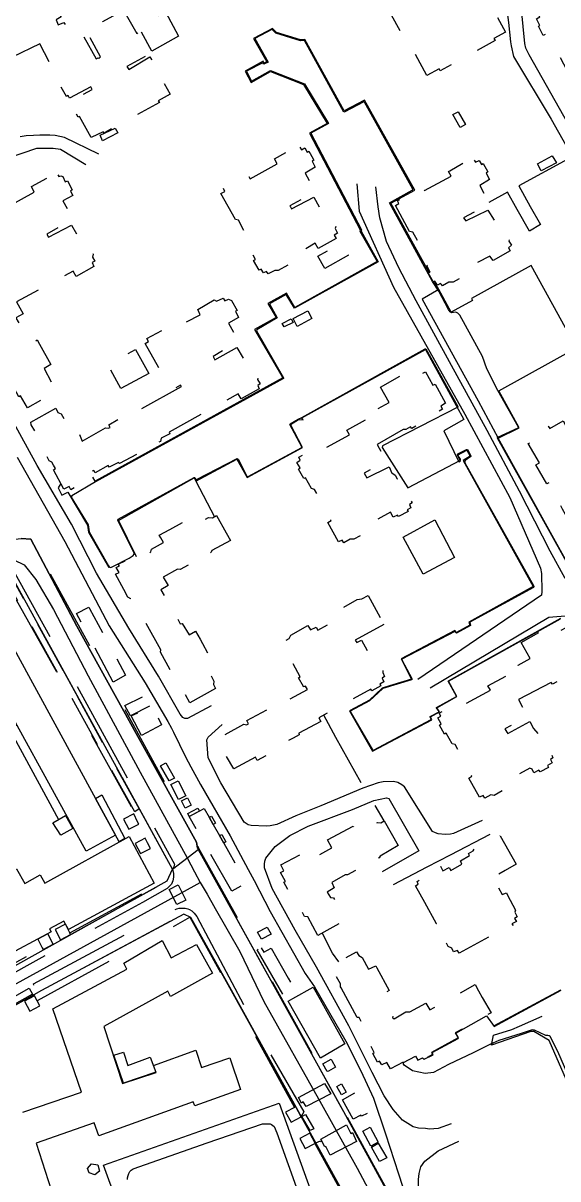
# Model space of a CAD drawing. Header units: millimetres. Extents: x 198785 to 203305, y 542885 to 545889.
# Drawn here: x 199685 to 199872.5, y 545003.5 to 545408.8 of the extents above; entities that cross this region are included whole.
import ezdxf

# ---------------------------------------------------------------- set-up
doc = ezdxf.new("R2010")
doc.units = ezdxf.units.MM
for name, pattern in [('FENCE_25K', [54.3, 28.7, -9.2, -16.4]), ('HIDDEN_BULD_25K', [28.8, 18.4, -10.4]), ('HIDDEN_EMBANKMENT_25K', [28.8, 18.4, -10.4]), ('HIDDEN_IN_25K', [56.5, 36.5, -20])]:
    doc.linetypes.add(name, pattern=pattern)
for name, color, linetype in [('A0013114', 253, 'Continuous'), ('A0013118', 253, 'Continuous'), ('A0023214', 253, 'Continuous'), ('A0033324', 253, 'Continuous'), ('A0043325', 253, 'Continuous'), ('A0053326', 253, 'Continuous'), ('B0014111', 253, 'Continuous'), ('B0014114', 253, 'Continuous'), ('B0014116', 253, 'Continuous'), ('B0014118', 253, 'Continuous'), ('B0024120', 253, 'Continuous'), ('B0024127', 253, 'Continuous'), ('F0017111', 253, 'Continuous'), ('F0037221', 253, 'Continuous'), ('F0037223', 253, 'Continuous'), ('F0047224', 253, 'Continuous')]:
    doc.layers.add(name, color=color, linetype=linetype)

msp = doc.modelspace()

# ---------------------------------------------------------------- linework, layer by layer
at = {"layer": 'A0013114'}
for points in [[(199455.93, 545110.73), (199479.43, 545123.67), (199485.72, 545127.04), (199496.02, 545133.01), (199497.87, 545133.83), (199516.53, 545144.28), (199543.58, 545159.26), (199569.72, 545173.43), (199589.43, 545184.51), (199592.6, 545186.06), (199600.18, 545190.1), (199603.93, 545192.43), (199624.76, 545203.83), (199656.86, 545221.49), (199667.76, 545226.14), (199684.34, 545228.07), (199687.67, 545227.82), (199703.89, 545197.32), (199725.27, 545158.6), (199745.76, 545121.58), (199746.11, 545119.54), (199762.44, 545090.13), (199797.32, 545027.13), (199826.7, 544973.41)], [(199464.66, 545102.61), (199461.06, 545100.76), (199458.92, 545099.69), (199474.73, 545065.03), (199476.54, 545063.83), (199477.56, 545063.12), (199479.22, 545062.08), (199480.71, 545060.96), (199482.19, 545060.69), (199480.46, 545051.24), (199504.57, 545006.4), (199515.55, 544989.64), (199575.89, 545020.04), (199609.31, 545039.66), (199614.51, 545042.46), (199637.97, 545055.21), (199678.07, 545076.03), (199735.51, 545108.01), (199737.36, 545112.09), (199680.34, 545216.02), (199677.94, 545216.98), (199569.35, 545157.79)], [(199741.32, 545096.37), (199691.44, 545069.63), (199676.02, 545060.98), (199665.29, 545055.63), (199665.34, 545054.11), (199649.24, 545046.3), (199642.25, 545043.61), (199631.46, 545037.97), (199615.64, 545027.95), (199601.67, 545017.37), (199525.96, 544974.81), (199560.33, 544905.84), (199795.74, 544988.1), (199803.5, 544987.03), (199796.86, 544999.51), (199758.04, 545069.65), (199743.77, 545095.18), (199741.32, 545096.37)]]:
    msp.add_lwpolyline(points, dxfattribs=at)
at = {"layer": 'A0013118'}
for points in [[(199876.14, 545373.41), (199862.43, 545397.65), (199861.32, 545399.94), (199860.96, 545401.57), (199859.74, 545413.49), (199843.49, 545445.37), (199834.74, 545458.16), (199832.5, 545459.59), (199831.08, 545460.24), (199823.05, 545461.3), (199812.51, 545462.91), (199808.42, 545464.18), (199804.61, 545466.97), (199797.51, 545473.38), (199793.68, 545476.09), (199789.48, 545477.65), (199786.48, 545477.54), (199783.83, 545477.34), (199774.42, 545473.53), (199773.67, 545473.58)], [(199746.6, 545458.52), (199753.07, 545461.21), (199771.64, 545468.02), (199782.61, 545473.22), (199784.9, 545473.66), (199785.79, 545473.75), (199787.21, 545473.45), (199795.54, 545468.74), (199800.52, 545464.08), (199805.73, 545459.31), (199811.57, 545456.62), (199825.32, 545454.67), (199828.81, 545454.05), (199830.8, 545453.26), (199832.53, 545451.9), (199837.66, 545445.33), (199854.34, 545415.18), (199854.65, 545413.35), (199855.23, 545409.01), (199855.87, 545402.19), (199856.15, 545400.83), (199857.01, 545397.09), (199870.12, 545375.1), (199876.82, 545363.24)], [(199711.55, 545362.81), (199699.57, 545368.63), (199696.27, 545369.33), (199694.4, 545369.47), (199690.81, 545369.44), (199688.7, 545369.41), (199686.09, 545369.27), (199684.02, 545368.94)], [(199679.17, 545361.29), (199689.87, 545364.88), (199695.5, 545364.92), (199698.06, 545364.53), (199706.94, 545359.19)], [(199802.07, 545352.37), (199802.89, 545342.88), (199814.87, 545316.24), (199839.89, 545271.66), (199855.71, 545242.41), (199866.45, 545217.63), (199866.78, 545215.73), (199866.86, 545209.49), (199866.73, 545208.16), (199823.43, 545178.6)], [(199875.07, 545214.08), (199869.83, 545223.67), (199859.05, 545244.71), (199847.68, 545265.96), (199835.25, 545288.66), (199822.8, 545311.44), (199816.74, 545322.93), (199812.47, 545332.22), (199810.12, 545340.5), (199809.5, 545344.4), (199808.71, 545351.41)], [(199750.93, 545169.38), (199742.61, 545164.95), (199741.72, 545164.97), (199741, 545165.25), (199740.09, 545166.42), (199732.51, 545179.81), (199722.06, 545196.66), (199710.68, 545215.94), (199701.95, 545233.13), (199689.94, 545253.67), (199681.21, 545269.69)], [(199682.87, 545256.55), (199699.67, 545226.96), (199715.17, 545197.45), (199727.8, 545177.45), (199735.76, 545163.95), (199737.01, 545161.61), (199737.76, 545160.2), (199741.93, 545151.52), (199743.87, 545148.01), (199747.26, 545141.86), (199757.6, 545123.85), (199763.89, 545112.03), (199765.97, 545108.14), (199771.67, 545097.33), (199783.95, 545075.58), (199787.15, 545070.85), (199798.15, 545051.8), (199803.42, 545041.39), (199807.93, 545031.82), (199812.03, 545019.31), (199816.63, 545005.28), (199819.35, 544996.98)], [(199746.11, 545119.54), (199745.76, 545121.58), (199725.27, 545158.6), (199703.89, 545197.32), (199687.67, 545227.82), (199684.34, 545228.07)], [(199827.7, 545175.67), (199869.35, 545200.53), (199876.44, 545201.08)], [(199682.82, 545162.61), (199680.24, 545161.21), (199697.44, 545129.54)], [(199845.98, 545129.15), (199835.95, 545124.64), (199834.88, 545124.39), (199833.03, 545124.3), (199830.55, 545124.52), (199829.56, 545124.82), (199828.6, 545125.31), (199818.74, 545140.97), (199817.84, 545141.65), (199816.35, 545142.48), (199814.92, 545142.83), (199811.21, 545142.78), (199809.55, 545142.4), (199804.11, 545140.49), (199789.4, 545134.28), (199780.66, 545130.86), (199773.99, 545127.81), (199771.66, 545127.36), (199770.2, 545127.25), (199764.96, 545127.46), (199763.97, 545127.69), (199763.21, 545128.12), (199762.54, 545128.6), (199754.28, 545142.34), (199749.86, 545151.16), (199749.39, 545157.42), (199749.94, 545158.41), (199754.79, 545162.82)], [(199835.14, 545022.8), (199830.56, 545021.18), (199827.5, 545020.98), (199826.08, 545021.18), (199823.71, 545021.3), (199821.79, 545021.8), (199818.04, 545024.08), (199814.73, 545027.81), (199811.63, 545032.66), (199807.36, 545040.77), (199799.22, 545057.2), (199787.86, 545077.78), (199780.45, 545090.76), (199772.33, 545105.3), (199769.69, 545112.56), (199769.67, 545113.85), (199769.78, 545114.96), (199770.13, 545116), (199773.41, 545120.1), (199778.56, 545123.97), (199784.99, 545127.23), (199800.51, 545132.99), (199808.03, 545136.19), (199812.46, 545137.16), (199813.3, 545136.94), (199823.76, 545118.55), (199810.94, 545111.17)], [(199814.87, 545106.74), (199826.7, 545112.88), (199834.87, 545117.11), (199848.83, 545124.35)], [(199787.22, 544995.66), (199793.27, 544997.85), (199794.84, 544993.46), (199695.92, 544957.69), (199694.65, 544961.56), (199725.96, 544973.44), (199713.19, 545008.28), (199774.76, 545030.03), (199787.22, 544995.66)], [(199721.57, 545003.29), (199721.62, 545003.91), (199721.83, 545004.74), (199722.05, 545005.46), (199722.46, 545006.12), (199722.93, 545006.59), (199723.55, 545007.05), (199749.58, 545016.22), (199768.95, 545022.79), (199769.98, 545022.88), (199770.96, 545022.88), (199771.58, 545022.78), (199772.15, 545022.57), (199773.02, 545021.84), (199773.94, 545019.62), (199781.92, 544997.43)], [(199844.3, 544978.06), (199843.8, 544979.33), (199841.3, 544982.22), (199836.8, 544981.35), (199835.45, 544981.6), (199834.28, 544982.07), (199833.44, 544982.44), (199829.55, 544985.39), (199828.91, 544986.14), (199828.23, 544987.38), (199825.32, 544994.3), (199823.71, 545000.86), (199823.67, 545003.27), (199823.83, 545005.4), (199824.44, 545007.77), (199825.82, 545009.76), (199830.5, 545013.4), (199837.74, 545016.74)]]:
    msp.add_lwpolyline(points, dxfattribs=at)
at = {"layer": 'A0023214'}
for points in [[(199678.14, 545222.38), (199685.37, 545218.77), (199689.44, 545213.64), (199695.64, 545203.19), (199707.8, 545179.96), (199726.1, 545146.16), (199742.58, 545116.05), (199745.13, 545111.21), (199747.14, 545107.47)], [(199514.08, 544980.5), (199519.89, 544983.46), (199597.63, 545025.31), (199605.79, 545029.85), (199740.49, 545103.82), (199747.14, 545107.47)], [(199747.14, 545107.47), (199749.52, 545103.41), (199752.39, 545098.35), (199760.97, 545083.23), (199769.39, 545065.69), (199789.62, 545029.76), (199802.16, 545007.32), (199810.8, 544991.02), (199812.88, 544986.77), (199813.7, 544985.08), (199816.55, 544980.2), (199822.05, 544970.28), (199825.5, 544964.08), (199829.48, 544955.53)]]:
    msp.add_lwpolyline(points, dxfattribs=at)
at = {"layer": 'A0033324', "linetype": 'HIDDEN_IN_25K', "flags": 128}
for points in [[(199737.36, 545112.09), (199680.34, 545216.02), (199679.26, 545217.58), (199680.24, 545217.54), (199681.4, 545217.21), (199738.1, 545113.86), (199737.83, 545112.92), (199737.36, 545112.09)], [(199737.36, 545112.09), (199737.71, 545110.58), (199737.74, 545109.26), (199737.55, 545108.06), (199737.29, 545107.4), (199737, 545106.89), (199736.38, 545106.12), (199735.52, 545105.36), (199726.91, 545100.49), (199705.55, 545088.88), (199641.23, 545053.28), (199616.18, 545040.37), (199577.02, 545018.87), (199552.63, 545006.4), (199525.15, 544991.71), (199523.48, 544991.09), (199522.37, 544993.07), (199575.89, 545020.04), (199609.31, 545039.66), (199614.51, 545042.46), (199637.97, 545055.21), (199678.07, 545076.03), (199735.51, 545108.01), (199737.36, 545112.09)], [(199745.04, 545096.75), (199745.87, 545095.57), (199770.3, 545049.65), (199783.47, 545027), (199782.51, 545025.44), (199758.04, 545069.65), (199743.77, 545095.18), (199741.32, 545096.37), (199691.44, 545069.63), (199689.38, 545068.47), (199689.01, 545069.78), (199688.95, 545070.29), (199688.84, 545071.04), (199688.69, 545071.87), (199734.53, 545096.54), (199738.94, 545098.23), (199739.76, 545098.42), (199740.77, 545098.49), (199741.88, 545098.41), (199742.81, 545098.23), (199743.36, 545098.01), (199744.18, 545097.55), (199745.04, 545096.75)], [(199804.87, 544988.51), (199803.17, 544987.64), (199796.86, 544999.51), (199787.63, 545016.19), (199789.25, 545016.86), (199804.87, 544988.51)]]:
    msp.add_lwpolyline(points, dxfattribs=at)
at = {"layer": 'A0043325'}
for points in [[(199742.05, 545101.24), (199738.96, 545099.68), (199736.27, 545105.01), (199739.36, 545106.57), (199742.05, 545101.24)], [(199688.33, 545068.24), (199676.41, 545061.64), (199675.04, 545063.65), (199687.08, 545070.39), (199688.33, 545068.24)], [(199792.86, 545033.36), (199784.25, 545028.94), (199783.25, 545030.56), (199782.66, 545030.11), (199781.52, 545032.06), (199790.72, 545037.02), (199792.86, 545033.36)], [(199786.9, 545021.06), (199785.65, 545020.51), (199782.8, 545025.44), (199784.02, 545026.14), (199786.9, 545021.06)], [(199798.46, 545022.53), (199799.95, 545019.46), (199800.47, 545019.76), (199801.89, 545016.65), (199792.68, 545011.89), (199791.12, 545014.85), (199790.85, 545014.71), (199789.37, 545017.48), (199798.46, 545022.53)]]:
    msp.add_lwpolyline(points, dxfattribs=at)
at = {"layer": 'A0053326'}
for points in [[(199494.47, 544999.22), (199484.1, 545023.38), (199474.57, 545042.37), (199465.66, 545037.62), (199480.46, 545051.24), (199504.57, 545006.4), (199515.55, 544989.64), (199575.89, 545020.04), (199609.31, 545039.66), (199614.51, 545042.46), (199637.97, 545055.21), (199678.07, 545076.03), (199735.51, 545108.01), (199737.36, 545112.09), (199746.43, 545118.96), (199756.95, 545100.03)], [(199756.95, 545100.03), (199781.19, 545056.29), (199796.43, 545028.74), (199797.32, 545027.13), (199798.82, 545024.4), (199826.7, 544973.41)], [(199803.5, 544987.03), (199787.63, 545016.19), (199782.51, 545025.44), (199743.77, 545095.18), (199741.32, 545096.37), (199691.44, 545069.63), (199676.02, 545060.98), (199665.29, 545055.63), (199665.34, 545054.11), (199649.34, 545046.35), (199649.24, 545046.3), (199642.67, 545043.77), (199642.38, 545043.66), (199642.25, 545043.61), (199642.15, 545043.56), (199631.46, 545037.97), (199615.64, 545027.95), (199611.82, 545025.06), (199606.34, 545020.91), (199601.67, 545017.37), (199525.96, 544974.81)]]:
    msp.add_lwpolyline(points, dxfattribs=at)
at = {"layer": 'B0014111'}
for points in [[(199675.33, 545201.05), (199710.37, 545136.85), (199717.35, 545124.06), (199707.11, 545118.44), (199670.46, 545185.08), (199596.19, 545144.23), (199590.76, 545154.39), (199621.56, 545170.89), (199618.83, 545175.99), (199632.01, 545183.29), (199634.66, 545178.48), (199675.33, 545201.05)], [(199720.73, 545122.83), (199718.71, 545121.7), (199710.38, 545136.86), (199712.58, 545138.15), (199720.73, 545122.83)], [(199702.45, 545126.43), (199698.2, 545124.08), (199695.45, 545128.35), (199699.86, 545130.97), (199702.45, 545126.43)], [(199722.17, 545123.55), (199731.01, 545107.23), (199700.88, 545090.96), (199699.29, 545093.92), (199694.22, 545091.2), (199694.8, 545090.13), (199659.85, 545071.43), (199648.11, 545093.36), (199682.72, 545112.24), (199685.57, 545107.07), (199691.04, 545110.08), (199692.59, 545107.26), (199722.17, 545123.55)], [(199684.86, 545026.96), (199705.48, 545033.96), (199695.4, 545063.12), (199721.35, 545077.1), (199720.38, 545079.15), (199733.72, 545087.13)], [(199733.72, 545087.13), (199736.94, 545081.04), (199745.8, 545085.74), (199751.39, 545075.61), (199736.73, 545067.52), (199735.73, 545069.34), (199713.35, 545056.99), (199719.86, 545036.97), (199731.69, 545040.81), (199730.77, 545043.29), (199745.58, 545048.69), (199747.61, 545042.63), (199757.51, 545045.98), (199761.2, 545034.89), (199745.18, 545029.11), (199744.66, 545030.56), (199711.51, 545018.59), (199709.92, 545023.15), (199689.59, 545016.07), (199694.83, 544999.71)], [(199797.85, 545050.85), (199789.23, 545045.81), (199777.9, 545065.87), (199779.6, 545066.8), (199786.75, 545070.7), (199789.13, 545066.44), (199797.85, 545050.85)], [(199720.2, 545047.99), (199721.78, 545043.28), (199729.56, 545046.26), (199731.54, 545040.99), (199720.18, 545037.08), (199716.81, 545046.91), (199720.2, 545047.99)]]:
    msp.add_lwpolyline(points, dxfattribs=at)
at = {"layer": 'B0014114', "linetype": 'HIDDEN_BULD_25K', "flags": 128}
for points in [[(199909.35, 545438.98), (199915.35, 545428.55), (199893.37, 545416.34), (199896.52, 545410.48), (199888.8, 545406.22), (199889.78, 545404.37), (199897.36, 545408.53), (199900.3, 545403.69), (199901.65, 545404.48), (199903.7, 545400.87), (199905.06, 545398.47), (199904.82, 545397.66), (199905.55, 545396.12), (199904.72, 545395.61), (199905.3, 545394.24), (199903.74, 545393.36), (199904.18, 545392.61), (199901.11, 545391.13), (199900.59, 545392.04), (199898.83, 545391.18), (199898.05, 545392.51), (199890.3, 545388.12), (199891.12, 545386.44), (199884.96, 545383.1), (199883.8, 545383.19), (199881.64, 545382.09), (199880.97, 545382.87), (199879.76, 545382.26), (199877.49, 545386.3), (199876.05, 545388.87), (199877.13, 545389.73), (199871.24, 545400.7), (199870.18, 545400.82), (199868.14, 545404.85), (199867.42, 545404.44), (199865.72, 545407.69), (199866.17, 545407.94), (199865.01, 545410.32), (199866.21, 545410.91), (199865.73, 545411.78), (199870.96, 545414.72), (199874.38, 545416.65), (199875.21, 545415.21), (199878.16, 545416.79), (199883.55, 545419.67), (199882.66, 545421.4), (199889.37, 545425.05), (199890.26, 545423.49), (199892.04, 545424.37), (199889.85, 545428.38), (199894.57, 545430.96), (199893.91, 545432.22), (199900.87, 545436.02), (199901.32, 545435.36), (199904.61, 545437.33), (199905.06, 545436.59), (199909.35, 545438.98)], [(199837.98, 545435.06), (199840.39, 545430.61), (199842.33, 545427.03), (199843.29, 545426.85), (199846.62, 545420.76), (199850.55, 545413.59), (199849.97, 545413.21), (199854.12, 545405.6), (199850.11, 545403.38), (199850.52, 545402.67), (199831.29, 545392.03), (199830.86, 545392.77), (199826.61, 545390.42), (199822.5, 545397.87), (199821.85, 545397.72), (199817.91, 545404.77), (199814.13, 545411.53), (199814.69, 545411.83), (199812.83, 545415.27), (199810.36, 545419.85), (199827.45, 545429.14), (199827.23, 545429.91), (199830.31, 545431.62), (199830.76, 545431.01), (199837.98, 545435.06)], [(199692.13, 545419.71), (199694.65, 545415.6), (199695.48, 545416.01), (199697.57, 545412.38), (199698.35, 545411.02), (199696.61, 545409.96), (199697.34, 545408.16), (199699.32, 545408.98), (199702.58, 545403.68), (199705.61, 545405.28), (199710.64, 545396.26), (199711.27, 545396.63), (199711.54, 545396.33), (199712.15, 545396.98), (199707.29, 545405.99), (199709.75, 545407.35), (199709.34, 545408.04), (199712.58, 545409.89), (199713.01, 545409.34), (199720.23, 545413.27), (199724.88, 545405.12), (199725.42, 545405.47), (199728.89, 545399), (199728.28, 545398.61), (199728.74, 545397.66), (199721.42, 545393.55), (199722.04, 545392.54), (199729.48, 545396.9), (199730.02, 545395.99), (199730.42, 545396.23), (199732.91, 545391.75), (199732.35, 545391.42), (199733.52, 545389.31), (199736.52, 545383.91), (199732.41, 545381.53), (199732.8, 545380.91), (199723.46, 545375.76), (199713.38, 545370.2), (199713.05, 545370.66), (199708.89, 545368.69), (199704.72, 545376.03), (199704.31, 545375.75), (199701.71, 545380.26), (199702.19, 545380.63), (199701.82, 545381.41), (199709.24, 545385.48), (199708.74, 545386.45), (199701.23, 545382.47), (199700.75, 545383.34), (199700.22, 545383.02), (199696.42, 545389.8), (199696.87, 545390.02), (199690.85, 545401.47), (199681.15, 545396.81), (199679.34, 545399.78), (199672.18, 545395.77), (199671.82, 545396.44), (199671.29, 545396.12), (199670.33, 545397.83), (199666.58, 545404.5), (199667.08, 545404.85), (199666.65, 545405.52), (199682.68, 545414.36), (199685.85, 545416.1), (199685.49, 545416.77), (199688.63, 545418.49), (199688.76, 545418.57), (199689.16, 545417.96), (199692.13, 545419.71)], [(199782.04, 545365.31), (199782.6, 545364.33), (199783.83, 545365.01), (199784.67, 545363.57), (199785.2, 545363.85), (199786.67, 545361.13), (199786.9, 545360.7), (199786.32, 545360.35), (199787.38, 545358.23), (199783.89, 545356.2), (199787.52, 545349.7), (199778.56, 545344.7), (199778.61, 545344.6), (199779.11, 545343.6), (199786.91, 545347.79), (199789.62, 545342.75), (199791.07, 545343.5), (199794.64, 545337.42), (199794.38, 545336.76), (199795.2, 545335.09), (199794.05, 545334.38), (199794.78, 545333.21), (199788.49, 545329.79), (199787.45, 545331.58), (199779.72, 545327.04), (199780.74, 545325.42), (199774.43, 545322.07), (199773.26, 545322.07), (199770.94, 545320.89), (199770.39, 545321.71), (199769.33, 545321.17), (199768.45, 545322.48), (199767.81, 545322.12), (199765.82, 545325.52), (199766.48, 545325.93), (199765.34, 545328.06), (199766.39, 545328.69), (199760.52, 545339.63), (199759.44, 545339.89), (199754.35, 545349.06), (199755.77, 545349.77), (199755.24, 545350.87), (199763.83, 545355.53), (199764.63, 545354.17), (199774.12, 545359.45), (199773.17, 545361.22), (199779.01, 545364.41), (199779.89, 545364.18), (199782.04, 545365.31)], [(199843.14, 545360.76), (199843.68, 545360), (199844.93, 545360.63), (199845.69, 545359.23), (199846.3, 545359.6), (199847.92, 545356.61), (199847.36, 545356.18), (199847.39, 545356.14), (199848.58, 545353.91), (199845.11, 545351.83), (199848.57, 545345.48), (199839.43, 545340.49), (199840.26, 545339.4), (199848, 545343.23), (199850.83, 545338.55), (199852.27, 545339.32), (199855.6, 545333.3), (199855.32, 545332.36), (199856.24, 545330.89), (199855.22, 545330.01), (199855.82, 545328.97), (199849.8, 545325.52), (199848.68, 545327.11), (199840.6, 545322.87), (199841.57, 545321.14), (199835.79, 545317.9), (199834.31, 545317.92), (199832.09, 545316.63), (199831.73, 545317.09), (199831.39, 545317.51), (199830.27, 545316.94), (199829.39, 545318.23), (199828.97, 545317.91), (199827.1, 545321.2), (199827.8, 545321.49), (199826.55, 545323.7), (199827.8, 545324.48), (199826.9, 545326.08), (199821.7, 545335.45), (199820.55, 545335.67), (199815.59, 545344.85), (199816.8, 545345.48), (199816.25, 545346.48), (199824.87, 545351.39), (199825.73, 545350.09), (199835.1, 545355.12), (199834.16, 545356.72), (199834.67, 545357.03), (199839.82, 545360.09), (199840.96, 545359.74), (199843.14, 545360.76)], [(199697.2, 545355.53), (199697.54, 545354.93), (199698.22, 545355.27), (199698.97, 545355.03), (199699.76, 545353.13), (199700.54, 545353.51), (199702.21, 545350.27), (199701.58, 545349.9), (199702.4, 545348.28), (199698.88, 545346.4), (199702.54, 545340.03), (199693.27, 545334.8), (199693.85, 545333.73), (199701.99, 545337.9), (199704.83, 545332.88), (199706.22, 545333.7), (199709.6, 545327.72), (199709.36, 545326.67), (199710.15, 545325.34), (199709.16, 545324.81), (199709.85, 545323.46), (199703.56, 545319.94), (199702.54, 545321.77), (199682.71, 545311.04), (199685, 545306.82), (199682.46, 545305.41), (199683.26, 545303.99), (199687.54, 545296.46), (199689.96, 545297.67), (199690.77, 545296.2), (199694.71, 545289.05), (199692.33, 545287.63), (199696.67, 545279.5), (199686.54, 545273.88), (199684.14, 545278.09), (199683.51, 545277.72), (199681.7, 545280.99), (199681.05, 545280.87), (199677.27, 545287.73), (199678.45, 545288.41), (199678.01, 545289.22), (199673.03, 545298.35), (199672.51, 545299.31), (199671.71, 545299.79), (199666.27, 545309.4), (199666.04, 545310.45), (199667.19, 545311.17), (199666.25, 545312.85), (199673.36, 545316.71), (199673.8, 545315.94), (199676.72, 545316.88), (199674.86, 545320.25), (199682.3, 545324.33), (199682.05, 545324.79), (199679.18, 545323.26), (199675.48, 545329.84), (199674.77, 545329.57), (199669.36, 545339.3), (199670.53, 545339.96), (199669.96, 545341), (199678.5, 545345.59), (199679.45, 545344.3), (199688.89, 545349.55), (199687.98, 545351.49), (199693.66, 545354.61), (199694.83, 545354.37), (199697.2, 545355.53)], [(199755.16, 545312.37), (199755.76, 545311.38), (199757.08, 545311.97), (199758.11, 545311.46), (199760.03, 545308.01), (199759.49, 545307.74), (199760.57, 545305.51), (199757.06, 545303.52), (199760.67, 545297.05), (199751.6, 545291.93), (199752.22, 545290.73), (199759.96, 545295.06), (199763.04, 545289.82), (199764.08, 545290.45), (199764.35, 545290.61), (199767.21, 545284.99), (199767.4, 545284.62), (199767.24, 545283.83), (199768.16, 545282.24), (199767.3, 545281.69), (199767.83, 545280.55), (199761.49, 545277.01), (199760.45, 545278.74), (199754.47, 545275.44), (199736.25, 545265.38), (199736.44, 545264.78), (199733.4, 545263.2), (199733.28, 545262.71), (199733.14, 545262.12), (199727.3, 545258.85), (199726.98, 545259.24), (199726.74, 545259.53), (199725.27, 545258.73), (199725.43, 545258.39), (199725.61, 545258.01), (199718.77, 545254.34), (199718.54, 545254.6), (199718.43, 545254.71), (199715.22, 545253.05), (199714.88, 545253.65), (199710.25, 545251.14), (199709.82, 545251.85), (199709.04, 545251.57), (199710.07, 545249.94), (199710.1, 545249.9), (199701.75, 545245.1), (199701.64, 545245.3), (199701.11, 545246.28), (199699.33, 545245.35), (199695.62, 545252.12), (199696.31, 545252.58), (199695.62, 545253.82), (199695.08, 545254.8), (199694.17, 545255.24), (199690.7, 545261.58), (199691.03, 545262.34), (199687.85, 545267.94), (199687.71, 545268.79), (199696.5, 545273.81), (199697.22, 545272.23), (199698.39, 545271.81), (199701.36, 545266.09), (199701.15, 545265.36), (199702.24, 545263.5), (199704.68, 545264.73), (199705.73, 545262.14), (199713.92, 545266.88), (199714.87, 545266.69), (199715.56, 545266.96), (199715.1, 545267.97), (199722.33, 545272.14), (199723.97, 545272.73), (199724.51, 545271.94), (199725.23, 545272.23), (199725.41, 545273), (199740.5, 545281.4), (199740.25, 545281.85), (199737.47, 545280.32), (199733.92, 545286.78), (199732.88, 545287.27), (199727.76, 545296.46), (199728.94, 545297.13), (199728.36, 545298.18), (199737.02, 545302.79), (199737.74, 545301.57), (199747.14, 545306.49), (199746.23, 545308.4), (199752.04, 545311.77), (199752.78, 545311.24), (199755.16, 545312.37)], [(199826.08, 545286.48), (199828.68, 545281.85), (199829.55, 545282.21), (199833.08, 545275.47), (199831.48, 545274.51), (199832.08, 545273.38), (199824.1, 545269.01), (199824.45, 545268.33), (199821.3, 545266.59), (199820.79, 545267.26), (199819.24, 545266.27), (199818.24, 545266.27), (199809.2, 545261.01), (199809.91, 545259.71), (199812.32, 545255.23), (199804.63, 545250.95), (199805.54, 545249.36), (199813.4, 545253.13), (199814.36, 545250.95), (199814.6, 545250.81), (199815.51, 545250.26), (199816.13, 545248.99), (199817.23, 545249.53), (199820.83, 545243.18), (199820.5, 545242.21), (199821.41, 545240.58), (199820.44, 545240.01), (199821.02, 545238.83), (199819.71, 545238.11), (199820.04, 545237.47), (199816.64, 545235.76), (199816.34, 545236.23), (199814.72, 545235.56), (199813.85, 545237.26), (199805.94, 545233.04), (199806.98, 545231.2), (199801, 545227.77), (199799.73, 545227.83), (199797.52, 545226.5), (199796.89, 545227.52), (199795.63, 545226.87), (199791.87, 545233.7), (199792.98, 545234.36), (199787.21, 545245.22), (199786.16, 545245.57), (199784.01, 545249.35), (199783.41, 545249.09), (199781.61, 545252.41), (199782.14, 545252.78), (199780.99, 545254.73), (199782.14, 545255.49), (199781.65, 545256.52), (199790.16, 545261.22), (199791.01, 545259.81), (199799.48, 545264.46), (199798.57, 545266), (199805.22, 545269.67), (199806.16, 545268.02), (199807.92, 545268.93), (199806.75, 545271.18), (199808.68, 545272.35), (199809.01, 545273.31), (199813.33, 545275.74), (199810.3, 545281.17), (199818.71, 545285.88), (199820.21, 545283.32), (199826.08, 545286.48)], [(199874.38, 545269.28), (199876.06, 545266.22), (199878.51, 545267.55), (199884.36, 545257.01), (199879.25, 545253.91), (199883.99, 545245.95), (199883.25, 545245.45), (199886.43, 545239.7), (199891.16, 545242.35), (199894.78, 545235.69), (199899.45, 545238.11), (199898.94, 545239.31), (199907.13, 545243.82), (199904.56, 545248.5), (199915.25, 545254.49), (199916.66, 545251.9), (199921.68, 545254.69), (199927.91, 545243.31), (199926.3, 545242.28), (199927.58, 545239.9), (199912.92, 545232.02), (199912.23, 545233.12), (199900.07, 545226.41), (199899.55, 545225.67), (199898.57, 545225.2), (199898.9, 545224.52), (199895.95, 545222.86), (199895.54, 545223.4), (199886.6, 545218.38), (199885.93, 545219.49), (199884.36, 545218.7), (199880.42, 545225.43), (199881.3, 545225.78), (199879.47, 545229.17), (199876.17, 545235.3), (199876.19, 545236.15), (199875.84, 545236.91), (199875.15, 545236.49), (199874.17, 545238.32), (199873.4, 545239.77), (199874.05, 545240.13), (199869.84, 545247.78), (199868.65, 545247.2), (199864.8, 545253.89), (199866.08, 545254.59), (199862.1, 545261.32), (199863.3, 545261.96), (199862.34, 545263.66), (199869.14, 545267.49), (199869.69, 545266.64), (199874.38, 545269.28)], [(199752.86, 545236.1), (199756.25, 545230.05), (199757.74, 545227.4), (199751.2, 545223.85), (199750.99, 545223.21), (199749.69, 545222.53), (199750.07, 545221.82), (199747.03, 545220.19), (199746.61, 545220.81), (199740.06, 545217.18), (199739.14, 545217.26), (199734.17, 545214.46), (199735.82, 545211.55), (199733.34, 545210.08), (199735.15, 545206.87), (199735.49, 545206.27), (199736.61, 545206.18), (199739.33, 545201.04), (199739.01, 545200.27), (199740.04, 545198.16), (199740.82, 545198.2), (199743.18, 545194.31), (199745.51, 545195.54), (199747.07, 545192.75), (199747.9, 545191.26), (199750.42, 545186.71), (199747.98, 545185.17), (199751.87, 545178.09), (199751.77, 545176.89), (199752.52, 545175.48), (199743.49, 545170.45), (199740.1, 545176.78), (199739.27, 545177.28), (199733.14, 545188.22), (199733.25, 545189.03), (199727.32, 545199.77), (199726.49, 545200.07), (199725.65, 545201.61), (199722.75, 545206.92), (199721.77, 545207.52), (199720.32, 545210.16), (199717.38, 545215.52), (199718.69, 545216.16), (199717.67, 545217.92), (199718.75, 545218.43), (199718.38, 545219.07), (199721.81, 545220.81), (199722.18, 545220.36), (199724.68, 545221.74), (199725.16, 545220.94), (199729.84, 545223.37), (199729.98, 545224.3), (199734.2, 545226.65), (199733.29, 545228.24), (199732.75, 545229.18), (199736.48, 545231.22), (199741.69, 545234.08), (199743.18, 545231.6), (199750.06, 545235.45), (199751.38, 545235.33), (199752.86, 545236.1)], [(199811.46, 545197.92), (199801.46, 545192.43), (199802, 545191.59), (199803.63, 545192.47), (199806.43, 545187.4), (199807.92, 545188.11), (199811.19, 545182.01), (199811.09, 545181.04), (199811.77, 545179.65), (199810.94, 545179.08), (199811.53, 545177.85), (199810.04, 545176.98), (199810.39, 545176.45), (199807.34, 545174.65), (199806.94, 545175.23), (199788.69, 545165.14), (199789.35, 545163.93), (199781.65, 545159.77), (199781.86, 545159.19), (199780.77, 545158.61), (199779.7, 545158.04), (199773.53, 545154.74), (199773.95, 545153.96), (199767.05, 545150.27), (199766.44, 545151.4), (199758.84, 545147.27), (199752.91, 545157.64), (199762.37, 545162.94), (199763.38, 545162.71), (199764.05, 545163.11), (199763.5, 545164.22), (199772.34, 545168.96), (199772.81, 545167.98), (199773.4, 545168.24), (199773.73, 545169.15), (199784.74, 545175.09), (199784.02, 545176.34), (199783.36, 545176.05), (199783.29, 545176.18), (199781.59, 545179.25), (199782.12, 545179.6), (199778.87, 545185.72), (199776.23, 545190.69), (199777.25, 545191.2), (199776.68, 545192.14), (199778.31, 545192.96), (199778.9, 545194.21), (199784.9, 545197.51), (199785.74, 545196.04), (199787.73, 545196.96), (199788.33, 545195.91), (199792.31, 545198.07), (199791.74, 545199.24), (199795.17, 545201), (199794.67, 545201.94), (199796.3, 545202.76), (199796.77, 545203.62), (199802.12, 545206.7), (199803.83, 545206.96), (199805.97, 545208.1), (199811.46, 545197.92)], [(199875.4, 545196.82), (199878.09, 545192.14), (199878.79, 545192.51), (199881.87, 545187.09), (199882.59, 545185.83), (199880.93, 545184.86), (199881.54, 545183.8), (199873.33, 545179.26), (199873.67, 545178.62), (199870.68, 545176.99), (199870.23, 545177.59), (199858.74, 545171.56), (199861.95, 545165.62), (199853.94, 545161.31), (199854.66, 545160.14), (199854.94, 545159.68), (199862.72, 545163.94), (199864.01, 545161.44), (199865.87, 545159.28), (199867.09, 545159.74), (199870.38, 545153.49), (199870.1, 545152.7), (199870.81, 545151.12), (199869.95, 545150.62), (199870.5, 545149.37), (199868.92, 545148.5), (199869.21, 545147.82), (199866.32, 545146.19), (199865.86, 545146.8), (199864.14, 545145.94), (199863.5, 545147.15), (199862.66, 545147.53), (199855.33, 545143.35), (199856.41, 545141.44), (199850.22, 545138), (199849.07, 545138.2), (199846.87, 545137.06), (199846.31, 545137.92), (199845.03, 545137.36), (199841.36, 545144.07), (199842.41, 545144.68), (199836.47, 545155.83), (199835.48, 545156.01), (199833.4, 545159.78), (199832.78, 545159.51), (199831, 545162.66), (199831.6, 545163.02), (199830.4, 545165.17), (199831.53, 545165.8), (199830.95, 545166.81), (199839.63, 545171.64), (199840.42, 545170.29), (199848.89, 545174.83), (199848, 545176.44), (199854.91, 545180.1), (199855.76, 545178.5), (199857.41, 545179.28), (199856.11, 545181.48), (199858.33, 545182.7), (199858.6, 545183.66), (199862.77, 545185.97), (199859.68, 545191.57), (199868.25, 545196.41), (199869.69, 545193.66), (199875.4, 545196.82)], [(199811.66, 545129.11), (199816.56, 545120.38), (199810.17, 545116.69), (199809.81, 545116.15), (199808.7, 545115.64), (199809.01, 545114.97), (199808.82, 545114.87), (199805.78, 545113.18), (199805.72, 545113.28), (199805.47, 545113.75), (199798.81, 545110.08), (199797.92, 545110.14), (199793.22, 545107.4), (199794.06, 545105.56), (199791.61, 545104.08), (199792.77, 545102.22), (199793.83, 545102.12), (199796.92, 545096.47), (199796.65, 545095.43), (199797.42, 545093.94), (199788.39, 545088.91), (199784.88, 545095.35), (199783.73, 545095.49), (199778.93, 545104.66), (199778.27, 545104.23), (199776.41, 545107.54), (199777.07, 545107.84), (199775.3, 545110.95), (199776.39, 545111.57), (199775.38, 545113.6), (199782.3, 545117.3), (199782.78, 545116.48), (199787.44, 545118.97), (199788.76, 545116.42), (199789.04, 545116.58), (199789.02, 545117.3), (199793.24, 545119.65), (199791.8, 545122.41), (199800.74, 545127.22), (199802.12, 545124.66), (199809.27, 545128.46), (199810.44, 545128.4), (199811.66, 545129.11)], [(199852.29, 545123.81), (199857.89, 545113.88), (199854.06, 545111.7), (199847.92, 545108.21), (199848.56, 545107.36), (199850.22, 545108.2), (199853, 545103.28), (199854.47, 545103.77), (199854.89, 545103), (199857.7, 545097.74), (199857.48, 545097.01), (199858.3, 545095.43), (199857.35, 545094.88), (199857.97, 545093.81), (199856.44, 545092.9), (199856.96, 545092.31), (199853.67, 545090.55), (199853.32, 545091.15), (199837.9, 545082.69), (199837.34, 545083.64), (199835.95, 545083.14), (199835.37, 545084.43), (199834.04, 545085.04), (199831.58, 545090.04), (199831.11, 545090.99), (199832.52, 545091.74), (199831.25, 545093.46), (199830.01, 545092.93), (199825.85, 545100.44), (199822.6, 545106.3), (199823.59, 545106.91), (199823.14, 545107.83), (199824.69, 545108.63), (199825.4, 545110.04), (199826.72, 545110.61), (199826.43, 545111.32), (199829.61, 545112.99), (199830.02, 545112.46), (199831.35, 545113.15), (199832.23, 545111.53), (199834.35, 545112.75), (199834.97, 545111.68), (199838.86, 545113.84), (199838.35, 545115.08), (199841.48, 545116.89), (199841.18, 545117.65), (199842.87, 545118.51), (199843.24, 545119.42), (199849.38, 545122.98), (199850.71, 545122.83), (199852.29, 545123.81)], [(199803.88, 545081.18), (199806.1, 545077.03), (199808.66, 545078.27), (199809.07, 545077.52), (199813.37, 545069.6), (199811.02, 545068.18), (199814.85, 545060.99), (199814.59, 545060.14), (199815.07, 545059.67), (199819.26, 545062.08), (199820.6, 545062.08), (199826.18, 545065.13), (199827.6, 545062.74), (199843.47, 545071.63), (199844.67, 545069.51), (199846.02, 545067.11), (199849.08, 545061.7), (199836.49, 545054.71), (199837.54, 545052.99), (199828.21, 545047.86), (199828.55, 545047.09), (199825.65, 545045.59), (199825.13, 545046.16), (199823.46, 545045.31), (199822.61, 545046.81), (199813.89, 545042.11), (199812.55, 545044.34), (199810.82, 545043.46), (199810.03, 545044.78), (199809.22, 545044.43), (199807.59, 545047.47), (199808.14, 545047.84), (199804.86, 545054.4), (199805.7, 545054.77), (199802.81, 545060.12), (199802.18, 545060.14), (199796.5, 545070.53), (199796.3, 545070.9), (199796.33, 545071.9), (199792.94, 545078.13), (199801.94, 545083.16), (199802.71, 545081.9), (199803.88, 545081.18)]]:
    msp.add_lwpolyline(points, dxfattribs=at)
at = {"layer": 'B0014116', "linetype": 'HIDDEN_BULD_25K', "flags": 128}
for points in [[(199725.67, 545133.23), (199724.15, 545132.23), (199679.23, 545213.27), (199681.1, 545214.33), (199725.67, 545133.23)], [(199750.27, 545130.34), (199751.7, 545127.81), (199753.9, 545123.89), (199755.37, 545121.28), (199757.01, 545118.37), (199762.29, 545108.97), (199763.29, 545107.19), (199758.14, 545104.37), (199743.27, 545130.55), (199748.54, 545133.42), (199750.27, 545130.34)], [(199751.7, 545127.81), (199750.27, 545130.34), (199751.05, 545130.73), (199752.47, 545128.23), (199751.7, 545127.81)], [(199755.37, 545121.28), (199753.9, 545123.89), (199754.72, 545124.3), (199756.11, 545121.69), (199755.37, 545121.28)], [(199711.84, 545006.24), (199710.21, 545004.99), (199708.15, 545005.64), (199707.63, 545007.19), (199709.01, 545008.77), (199711.24, 545008.41), (199711.84, 545006.24)]]:
    msp.add_lwpolyline(points, dxfattribs=at)
at = {"layer": 'B0014118', "linetype": 'HIDDEN_BULD_25K', "flags": 128}
for points in [[(199739.54, 545404.2), (199730.1, 545398.93), (199725.29, 545407.79), (199734.9, 545412.7), (199739.54, 545404.2)], [(199840.13, 545373.21), (199838.28, 545372.14), (199835.71, 545376.72), (199837.58, 545377.71), (199840.13, 545373.21)], [(199718.24, 545370.28), (199712.85, 545367.52), (199712.06, 545369.48), (199717.24, 545371.93), (199718.24, 545370.28)], [(199872.04, 545359.72), (199866.68, 545356.99), (199865.41, 545359.45), (199870.52, 545362.25), (199872.04, 545359.72)], [(199799.06, 545327.39), (199790.75, 545322.74), (199788.32, 545327.11), (199796.62, 545331.66), (199799.06, 545327.39)], [(199786.3, 545305.25), (199781.14, 545302.41), (199779.65, 545305.14), (199784.81, 545307.89), (199786.3, 545305.25)], [(199779.65, 545303.82), (199776.49, 545302.25), (199775.86, 545303.46), (199779.01, 545305.08), (199779.65, 545303.82)], [(199729.07, 545285.88), (199719.23, 545280.69), (199714.69, 545289.1), (199724.38, 545294.34), (199729.07, 545285.88)], [(199720.94, 545180.15), (199716.64, 545177.72), (199703.74, 545201.79), (199708.1, 545203.94), (199708.32, 545203.52), (199713.1, 545194.68), (199720.94, 545180.15)], [(199729.27, 545169.26), (199722.67, 545165.85), (199720.71, 545169.46), (199727.36, 545172.87), (199729.27, 545169.26)], [(199733.56, 545162.73), (199726.47, 545158.93), (199722.95, 545165.83), (199730.3, 545169.46), (199733.56, 545162.73)], [(199738.04, 545144.05), (199736.24, 545143.09), (199733.21, 545148.31), (199735.05, 545149.37), (199738.04, 545144.05)], [(199742.03, 545137.8), (199739.5, 545136.6), (199736.83, 545141.82), (199739.4, 545143.12), (199742.03, 545137.8)], [(199743.9, 545134.52), (199741.85, 545133.53), (199740.59, 545136.11), (199742.62, 545137.11), (199743.9, 545134.52)], [(199746.81, 545132.5), (199743.27, 545130.57), (199742.77, 545131.58), (199746.25, 545133.53), (199746.81, 545132.5)], [(199771.97, 545089.29), (199768.54, 545087.52), (199767.2, 545090.03), (199770.6, 545091.79), (199771.97, 545089.29)], [(199768.51, 545084.58), (199769.44, 545083.05), (199771.98, 545084.38), (199777.99, 545073.87), (199780.94, 545068.73), (199779.02, 545067.85), (199776.88, 545066.86), (199767.09, 545083.88), (199768.51, 545084.58)], [(199792.06, 545041.33), (199791.65, 545041.12), (199790.1, 545043.9), (199792.98, 545045.53), (199793.29, 545044.99), (199794.6, 545042.66), (199792.06, 545041.33)], [(199798.34, 545033.89), (199796.64, 545032.98), (199795.04, 545035.93), (199796.67, 545036.88), (199798.34, 545033.89)], [(199805.63, 545026.48), (199803.68, 545025.46), (199803.4, 545025.88), (199800.8, 545024.5), (199796.98, 545031.26), (199801.61, 545033.92), (199805.63, 545026.48)], [(199809.56, 545016.45), (199806.89, 545015.02), (199804.09, 545020.24), (199806.68, 545021.61), (199809.56, 545016.45)], [(199812.57, 545010.94), (199810.03, 545009.57), (199807.15, 545014.69), (199809.47, 545016.08), (199812.57, 545010.94)]]:
    msp.add_lwpolyline(points, dxfattribs=at)
at = {"layer": 'B0024120', "linetype": 'FENCE_25K', "flags": 128}
for points in [[(199849.78, 544980.83), (199830.16, 544973.04), (199826.94, 544973.69), (199797.12, 545028.08), (199746.51, 545119.65), (199746.15, 545121.87), (199718.42, 545172.13), (199694.39, 545215.96), (199688.11, 545228.53), (199682.51, 545229.15), (199658.17, 545273.14), (199636.86, 545312.36), (199629.14, 545325.57), (199629.05, 545327.73), (199619.12, 545344.84), (199600.56, 545378.57)], [(199601.62, 545125.07), (199586.9, 545151.67), (199580.93, 545162.75), (199677.86, 545215.12), (199725.4, 545129.65), (199725.17, 545128.77)], [(199701.39, 545089.74), (199735.4, 545108.19), (199736.13, 545109.41), (199728.79, 545121.29), (199728.67, 545121.33)], [(199690.02, 545066.09), (199743.52, 545095.24), (199780.21, 545028.58)], [(199661, 545067.82), (199691.73, 545084.49)], [(199787.29, 545015.98), (199800.08, 544992.65), (199641.72, 544936.38), (199560.49, 544907.94), (199544.01, 544940.79), (199545.17, 544941.59)]]:
    msp.add_lwpolyline(points, dxfattribs=at)
at = {"layer": 'B0024127'}
for points in [[(199725.6, 545127.93), (199725.17, 545128.77), (199723.79, 545131.49), (199720.22, 545129.67), (199722.04, 545126.11), (199725.6, 545127.93)], [(199729.67, 545119.37), (199728.67, 545121.33), (199727.85, 545122.94), (199724.29, 545121.12), (199726.11, 545117.56), (199729.67, 545119.37)], [(199698.11, 545087.39), (199701.66, 545089.23), (199701.39, 545089.74), (199699.81, 545092.78), (199696.26, 545090.94), (199698.11, 545087.39)], [(199693.69, 545089.41), (199690.14, 545087.56), (199691.73, 545084.49), (199691.98, 545084.01), (199695.53, 545085.86), (199693.69, 545089.41)], [(199687.39, 545062.31), (199690.89, 545064.25), (199688.95, 545067.75), (199685.45, 545065.81), (199687.39, 545062.31)], [(199782.48, 545025.26), (199780.58, 545028.78), (199780.21, 545028.58), (199777.06, 545026.88), (199778.96, 545023.36), (199782.48, 545025.26)], [(199787.47, 545016.08), (199785.57, 545019.6), (199782.05, 545017.69), (199783.95, 545014.17), (199787.29, 545015.98), (199787.47, 545016.08)]]:
    msp.add_lwpolyline(points, dxfattribs=at)
at = {"layer": 'F0017111', "elevation": 10}
for points in [[(199821.48, 545350.17), (199821.61, 545350.33), (199821.61, 545350.57), (199804.77, 545381.09), (199804.52, 545381.14), (199797.83, 545377.6), (199797.45, 545377.59), (199783.64, 545402.7), (199782.28, 545402.59), (199773.66, 545405.25), (199772.51, 545406.43), (199772.26, 545406.48), (199766.26, 545403.36), (199770.9, 545395.06), (199769.43, 545394.34), (199769.06, 545394.87), (199763.39, 545391.88), (199765.13, 545388.42), (199771.81, 545392.18), (199783.67, 545387.49), (199792.15, 545373.51), (199785.87, 545370.12), (199803.65, 545336.26), (199803.52, 545335.81), (199809.49, 545325.08), (199780.22, 545308.79), (199777.29, 545313.65), (199771.35, 545310.32), (199774.08, 545305.43), (199766.95, 545301.27), (199766.79, 545300.89), (199776.35, 545284.38), (199776.31, 545284.2), (199710.36, 545247.95), (199702.04, 545243.05), (199701.8, 545242.72), (199701.9, 545242.51), (199707.76, 545232.82), (199708.2, 545230.43), (199714.98, 545218.44), (199715.3, 545218), (199715.73, 545217.94), (199716.43, 545218.24), (199722.2, 545221.14), (199723.6, 545222.05), (199723.95, 545222.6), (199723.89, 545222.89), (199718.25, 545234.51), (199718.38, 545234.82), (199744.98, 545249.48), (199745.21, 545249.39), (199745.58, 545248.76), (199745.77, 545248.72), (199746.08, 545248.84), (199760.05, 545256.16), (199760.37, 545255.92), (199763.56, 545249.73), (199763.88, 545249.81), (199782.74, 545260.02), (199782.77, 545260.21), (199778.58, 545268.01), (199778.64, 545268.27), (199781.51, 545269.91), (199782.78, 545270.43), (199826.02, 545294.52), (199826.18, 545294.51), (199837.5, 545274.31), (199837.4, 545274.11), (199811.03, 545260.53), (199810.86, 545260.01), (199819.95, 545245.85), (199838.38, 545255.55), (199838.36, 545255.88), (199837.37, 545257.44), (199837.39, 545257.76), (199840.48, 545259.31), (199840.89, 545259.3), (199842.02, 545257.02), (199842.01, 545256.83), (199839.98, 545255.37), (199839.87, 545255.06), (199839.93, 545254.57), (199864.03, 545211.55), (199864.05, 545211.21), (199863.94, 545210.85), (199841.71, 545198.75), (199841.6, 545198.56), (199841.91, 545197.51), (199837.03, 545194.9), (199836.41, 545195.5), (199817.85, 545185.79), (199817.8, 545185.55), (199821.37, 545179.03), (199821.38, 545178.69), (199821.15, 545178.48), (199811.15, 545175.48), (199806.52, 545171.16), (199799.71, 545167.57), (199799.7, 545167.37), (199807.52, 545153.95), (199807.7, 545153.8), (199807.93, 545153.85), (199828.07, 545164.58), (199828.08, 545164.73), (199827.69, 545165.52), (199827.75, 545165.65), (199830.89, 545167.27), (199830.89, 545167.36), (199829.94, 545168.73), (199829.96, 545168.85), (199836.95, 545172.69), (199836.96, 545172.81), (199834.11, 545178.01), (199834.14, 545178.12), (199873.57, 545200.1)], [(199879.96, 545211.89), (199867.57, 545234.1), (199851.32, 545263.28), (199851.36, 545263.47), (199851.48, 545263.62), (199858.61, 545266.9), (199858.68, 545267.14), (199851.52, 545279.91), (199847.57, 545287.54), (199846.14, 545291.85), (199838.11, 545306.35), (199837.44, 545307.12), (199836.72, 545307.38), (199835.98, 545307.25), (199835.18, 545307.23), (199834.8, 545307.5), (199834.13, 545308.34), (199830.8, 545314.81), (199828.56, 545318.15), (199813.53, 545345.73), (199821.48, 545350.17)], [(199879.17, 545032.92), (199872.49, 545048.16), (199869.83, 545053.45), (199869.45, 545053.7), (199869.03, 545053.85), (199868.74, 545053.83), (199868.29, 545053.8), (199864.28, 545055.63), (199863.95, 545055.72), (199863.53, 545055.75), (199859.63, 545054.52), (199851.85, 545052.04), (199848.67, 545050.59), (199842.84, 545047.67), (199834.18, 545043.68), (199828.87, 545040.85), (199826.01, 545040.46), (199821.51, 545041.46), (199818.59, 545043.41), (199818.42, 545043.73), (199818.39, 545044.32), (199822.57, 545046.54), (199823.45, 545045.12), (199825.09, 545045.93), (199825.59, 545045.48), (199828.74, 545047.03), (199828.42, 545047.81), (199837.55, 545052.78), (199837.68, 545052.98), (199836.77, 545054.61), (199847.53, 545060.65), (199850.13, 545056.96), (199873.68, 545069.75)]]:
    msp.add_lwpolyline(points, dxfattribs=at)
at = {"layer": 'F0037221'}
msp.add_lwpolyline([(199894.67, 545019.05), (199895.01, 545017.62), (199894.61, 545017.36), (199892.82, 545017.44), (199892.38, 545018.04), (199887.2, 545029.32), (199886.61, 545029.88), (199880.33, 545028.47), (199879.61, 545028.77), (199869.46, 545052.05), (199864.09, 545055.21), (199863.02, 545055.16), (199849.21, 545050.45), (199849.95, 545053.87)], dxfattribs=at)
at = {"layer": 'F0037223', "linetype": 'HIDDEN_EMBANKMENT_25K', "flags": 128}
msp.add_lwpolyline([(199849.95, 545053.87), (199856.42, 545055.94), (199859.07, 545057.12), (199868.76, 545061.39), (199872.44, 545061.46), (199876.68, 545062.68), (199877.32, 545061.86), (199885.15, 545038.9), (199885.91, 545038.83), (199888.78, 545034.76), (199894.67, 545019.05)], dxfattribs=at)
at = {"layer": 'F0047224'}
for points in [[(199827.42, 545321.33), (199813.94, 545345.68), (199822.38, 545350.24), (199804.77, 545381.7), (199797.55, 545377.97), (199783.85, 545402.98), (199782.24, 545402.87), (199773.86, 545405.47), (199772.41, 545406.9), (199765.74, 545403.42), (199770.45, 545395.14), (199769.57, 545394.64), (199769.18, 545395.4), (199762.84, 545391.94), (199764.99, 545387.9), (199771.79, 545391.85), (199783.28, 545387.19), (199791.67, 545373.6), (199785.46, 545370.19), (199803.22, 545336.31), (199803.1, 545335.8), (199809.11, 545325.24), (199780.25, 545309.09), (199777.38, 545314.13), (199770.83, 545310.46), (199773.69, 545305.54), (199766.19, 545301.29), (199776.1, 545284.38), (199710.3, 545248.11), (199709.45, 545249.52)], [(199881.74, 545341.66), (199880.51, 545348.3), (199879.29, 545353.41), (199877.22, 545358.82), (199876.03, 545361.03), (199858.81, 545351.75), (199862.87, 545344.48), (199866.46, 545338.14), (199862.54, 545335.85), (199858.26, 545343.46), (199854.89, 545349.54), (199848.35, 545345.88)], [(199851.57, 545263.23), (199858.95, 545266.87), (199851.83, 545279.88), (199879.91, 545295.36), (199876.32, 545302.28), (199875.23, 545301.88), (199863.2, 545323.81), (199842.28, 545312.18), (199842.61, 545311.45), (199835.11, 545307.44), (199830.73, 545315.35)], [(199830.73, 545315.35), (199824.95, 545311.99), (199844.56, 545276.31), (199851.57, 545263.23)], [(199830.73, 545315.35), (199829.21, 545318.09)], [(199745.57, 545248.15), (199759.98, 545255.88), (199763.55, 545249.5), (199782.97, 545259.99), (199778.77, 545268.06), (199781.53, 545269.82), (199783.17, 545269.62), (199782.73, 545270.33), (199826.13, 545294.27), (199839.57, 545269.82), (199832.55, 545265.76), (199837.76, 545254.99), (199838.42, 545255.27), (199837.34, 545257.3), (199840.62, 545259.05), (199841.77, 545256.89), (199839.37, 545255.36), (199863.86, 545211.28), (199841.26, 545198.68), (199841.67, 545197.66), (199837.03, 545195.1), (199836.45, 545195.83), (199817.56, 545185.84), (199821.16, 545178.72), (199813.52, 545176.38), (199810.96, 545175.61), (199806.42, 545171.32), (199799.47, 545167.59), (199807.58, 545153.55), (199828.3, 545164.53), (199827.85, 545165.52), (199831.05, 545167.24), (199830.09, 545168.71), (199837.14, 545172.65), (199834.22, 545177.99), (199873.48, 545199.91)], [(199880.04, 545212.03), (199851.57, 545263.23)], [(199698.26, 545247.31), (199697.31, 545245.86), (199698.56, 545243.31), (199700.66, 545244.27), (199707.55, 545232.79), (199707.99, 545230.32), (199715.11, 545217.84)], [(199718.42, 545234.42), (199745.01, 545249.35), (199745.57, 545248.15)], [(199745.57, 545248.15), (199752.07, 545235.69)], [(199718.42, 545234.42), (199724.68, 545221.74)], [(199825.33, 545215.55), (199818.24, 545228.51), (199829.34, 545234.6), (199836.27, 545221.34), (199825.33, 545215.55)], [(199803.58, 545142.37), (199794.71, 545158.3), (199790.42, 545166.1)], [(199811.66, 545129.11), (199808.45, 545134.45)], [(199795.69, 545079.67), (199793.55, 545082.65), (199789.9, 545089.76)], [(199850.11, 545057.15), (199873.53, 545069.85)]]:
    msp.add_lwpolyline(points, dxfattribs=at)

doc.saveas('drawing.dxf')
